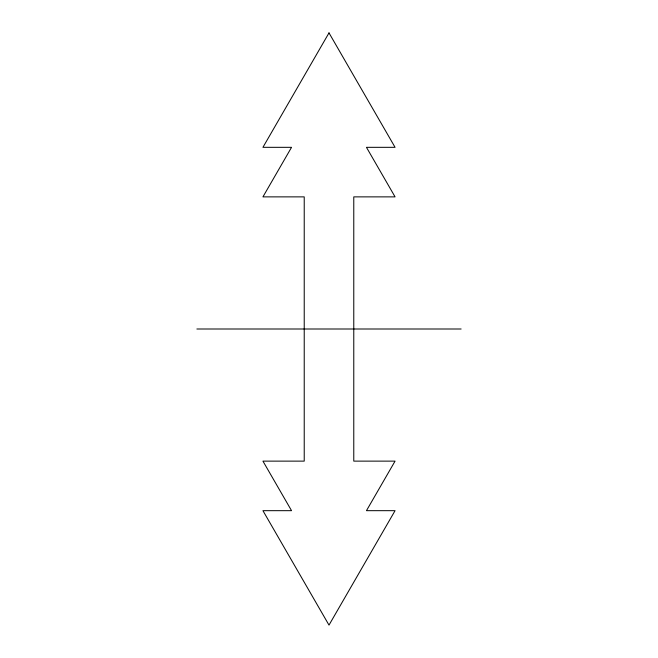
<?xml version="1.0" encoding="UTF-8"?>
<svg xmlns="http://www.w3.org/2000/svg" width="658" height="658" viewBox="0 0 658 658"><rect width="100%" height="100%" fill="white"/><g stroke="black" fill="none" stroke-linecap="round" stroke-linejoin="round"><path stroke-width="0.99" d="M196.874 329L461.126 329M329 32.9L262.937 147.326L291.543 147.326L262.937 196.874L304.226 196.874L304.226 461.126L262.937 461.126L291.543 510.674L262.937 510.674L329 625.1L395.063 510.674L366.457 510.674L395.063 461.126L353.774 461.126L353.774 196.874L395.063 196.874L366.457 147.326L395.063 147.326L329 32.9"/></g></svg>
